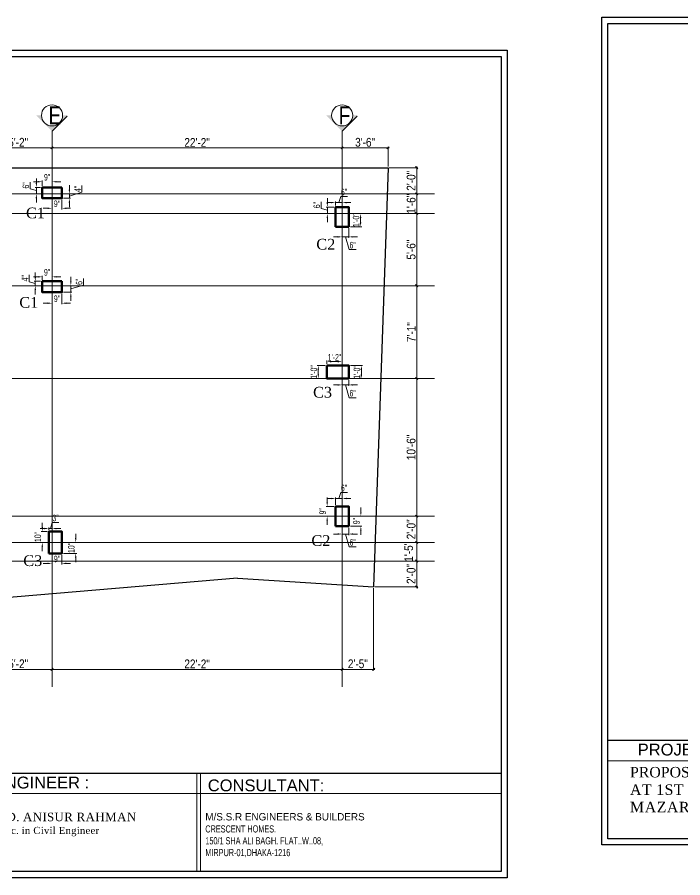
# Model space of a CAD drawing. Extents: x 52891 to 66536, y -48165 to -44533.
# Drawn here: x 57654 to 58263, y -47002 to -46214 of the extents above; entities that cross this region are included whole.
import ezdxf

# ---------------------------------------------------------------- set-up
doc = ezdxf.new("R2010")
doc.units = 0
doc.header["$MEASUREMENT"] = 0
doc.header["$PDMODE"] = 3
doc.layers.get('DEFPOINTS').update_dxf_attribs({"lineweight": 13})
for name, color, linetype, lineweight in [('COLUMN-1', 1, 'Continuous', 50), ('DIMEN', 8, 'Continuous', 13), ('line', 7, 'Continuous', 15), ('TEXT', 7, 'Continuous', 13), ('WALL', 7, 'Continuous', 30)]:
    doc.layers.add(name, color=color, linetype=linetype, lineweight=lineweight)
doc.layers.add('Layer1', color=174, linetype='Continuous')
doc.layers.add('TITLE', color=3, linetype='Continuous')
doc.styles.add('1', font='times.ttf')
doc.styles.add('Arial', font='arial.ttf')
doc.styles.add('Dimtext', font='ARIALN.TTF')
doc.styles.add('ROMAN_SIMPLEX', font='swisscl.ttf')
doc.styles.get("Standard").update_dxf_attribs({"font": 'arial.ttf', "width": 0.6, "height": 6})
doc.dimstyles.new('1-4', dxfattribs={"dimtxt": 6, "dimasz": 4, "dimexe": 1, "dimexo": 1.5, "dimgap": 1, "dimtad": 1, "dimdec": 1, "dimzin": 3, "dimdsep": 46, "dimlunit": 4, "dimtxsty": 'Standard', "dimcen": 0.09, "dimdle": 4, "dimclrd": 252, "dimclre": 252, "dimclrt": 7, "dimadec": 0, "dimazin": 0, "dimtfac": 1, "dimtdec": 1, "dimtofl": 0, "dimtmove": 1, "dimatfit": 3, "dimfxl": 2, "dimfrac": 1, "dimtolj": 1, "dimtzin": 0, "dimlwd": 9, "dimlwe": 9, "dimarcsym": 0})
doc.dimstyles.new('Dim4', dxfattribs={"dimtxt": 8, "dimasz": 2, "dimexe": 1, "dimexo": 1, "dimgap": 1, "dimtad": 1, "dimdec": 0, "dimzin": 3, "dimdsep": 46, "dimlunit": 4, "dimtxsty": 'Dimtext', "dimblk": 'OBLIQUE', "dimcen": 2, "dimdle": 1, "dimclrd": 256, "dimclre": 256, "dimclrt": 3, "dimadec": 0, "dimazin": 1, "dimtm": 1e-09, "dimtfac": 1, "dimtdec": 0, "dimtofl": 0, "dimtmove": 2, "dimatfit": 3, "dimldrblk": 'OBLIQUE', "dimfxl": 6, "dimfrac": 2, "dimtolj": 1, "dimtzin": 0, "dimlwd": -1, "dimlwe": -1, "dimarcsym": 0})

# ---------------------------------------------------------------- blocks, each defined once
blk = doc.blocks.new('_Oblique')
at = {"layer": 'WALL', "color": 0, "lineweight": -2}
blk.add_line((-0.5, -0.5), (0.5, 0.5), dxfattribs=at)
blk = doc.blocks.new('*D1627')
at = {"layer": 'DEFPOINTS', "color": 0}
for p in [(57685.51, -46333.82), (57623.51, -46351.92), (57685.51, -46351.92)]:
    blk.add_point(p, dxfattribs=at)
at = {"layer": 'line'}
for p, q in [((57622.51, -46333.82), (57686.51, -46333.82)), ((57623.51, -46350.92), (57623.51, -46332.82)), ((57685.51, -46350.92), (57685.51, -46332.82))]:
    blk.add_line(p, q, dxfattribs=at)
at = {"layer": 'line', "xscale": 2, "yscale": 2, "zscale": 2, "rotation": 180}
blk.add_blockref('_Oblique', (57623.51, -46333.82), dxfattribs=at)
at = {"layer": 'line', "xscale": 2, "yscale": 2, "zscale": 2}
blk.add_blockref('_Oblique', (57685.51, -46333.82), dxfattribs=at)
at = {"layer": 'line', "color": 3, "insert": (57654.51, -46328.74), "char_height": 8, "attachment_point": 5, "style": 'Dimtext'}
blk.add_mtext('\\A1;5\'-2"', dxfattribs=at)
blk = doc.blocks.new('*D1628')
at = {"layer": 'DEFPOINTS', "color": 0}
for p in [(57951.01, -46333.82), (57685.51, -46351.92), (57951.01, -46351.92)]:
    blk.add_point(p, dxfattribs=at)
at = {"layer": 'line'}
for p, q in [((57684.51, -46333.82), (57952.01, -46333.82)), ((57685.51, -46350.92), (57685.51, -46332.82)), ((57951.01, -46350.92), (57951.01, -46332.82))]:
    blk.add_line(p, q, dxfattribs=at)
at = {"layer": 'line', "xscale": 2, "yscale": 2, "zscale": 2, "rotation": 180}
blk.add_blockref('_Oblique', (57685.51, -46333.82), dxfattribs=at)
at = {"layer": 'line', "xscale": 2, "yscale": 2, "zscale": 2}
blk.add_blockref('_Oblique', (57951.01, -46333.82), dxfattribs=at)
at = {"layer": 'line', "color": 3, "insert": (57818.26, -46328.81), "char_height": 8, "attachment_point": 5, "style": 'Dimtext'}
blk.add_mtext('\\A1;22\'-2"', dxfattribs=at)
blk = doc.blocks.new('*D1629')
at = {"layer": 'DEFPOINTS', "color": 0}
for p in [(57993.01, -46333.82), (57951.01, -46351.92), (57993.01, -46351.92)]:
    blk.add_point(p, dxfattribs=at)
at = {"layer": 'line'}
for p, q in [((57950.01, -46333.82), (57994.01, -46333.82)), ((57951.01, -46350.92), (57951.01, -46332.82)), ((57993.01, -46350.92), (57993.01, -46332.82))]:
    blk.add_line(p, q, dxfattribs=at)
at = {"layer": 'line', "xscale": 2, "yscale": 2, "zscale": 2, "rotation": 180}
blk.add_blockref('_Oblique', (57951.01, -46333.82), dxfattribs=at)
at = {"layer": 'line', "xscale": 2, "yscale": 2, "zscale": 2}
blk.add_blockref('_Oblique', (57993.01, -46333.82), dxfattribs=at)
at = {"layer": 'line', "color": 3, "insert": (57972.01, -46328.74), "char_height": 8, "attachment_point": 5, "style": 'Dimtext'}
blk.add_mtext('\\A1;3\'-6"', dxfattribs=at)
blk = doc.blocks.new('*D1640')
at = {"layer": 'DEFPOINTS', "color": 0}
for p in [(57623.51, -46811.1), (57685.51, -46811.1), (57685.51, -46811.1)]:
    blk.add_point(p, dxfattribs=at)
at = {"layer": 'line'}
blk.add_line((57622.51, -46811.1), (57686.51, -46811.1), dxfattribs=at)
at = {"layer": 'line', "xscale": 2, "yscale": 2, "zscale": 2, "rotation": 180}
blk.add_blockref('_Oblique', (57623.51, -46811.1), dxfattribs=at)
at = {"layer": 'line', "xscale": 2, "yscale": 2, "zscale": 2}
blk.add_blockref('_Oblique', (57685.51, -46811.1), dxfattribs=at)
at = {"layer": 'line', "color": 3, "insert": (57654.51, -46806.01), "char_height": 8, "attachment_point": 5, "style": 'Dimtext'}
blk.add_mtext('\\A1;5\'-2"', dxfattribs=at)
blk = doc.blocks.new('*D1641')
at = {"layer": 'DEFPOINTS', "color": 0}
for p in [(57685.51, -46811.1), (57951.01, -46811.1), (57951.01, -46811.1)]:
    blk.add_point(p, dxfattribs=at)
at = {"layer": 'line'}
blk.add_line((57684.51, -46811.1), (57952.01, -46811.1), dxfattribs=at)
at = {"layer": 'line', "xscale": 2, "yscale": 2, "zscale": 2, "rotation": 180}
blk.add_blockref('_Oblique', (57685.51, -46811.1), dxfattribs=at)
at = {"layer": 'line', "xscale": 2, "yscale": 2, "zscale": 2}
blk.add_blockref('_Oblique', (57951.01, -46811.1), dxfattribs=at)
at = {"layer": 'line', "color": 3, "insert": (57818.26, -46806.08), "char_height": 8, "attachment_point": 5, "style": 'Dimtext'}
blk.add_mtext('\\A1;22\'-2"', dxfattribs=at)
blk = doc.blocks.new('*D1642')
at = {"layer": 'DEFPOINTS', "color": 0}
for p in [(57979.77, -46735.64), (57951.01, -46811.1), (57979.77, -46811.1)]:
    blk.add_point(p, dxfattribs=at)
at = {"layer": 'line'}
for p, q in [((57979.77, -46736.64), (57979.77, -46812.1)), ((57950.01, -46811.1), (57980.77, -46811.1))]:
    blk.add_line(p, q, dxfattribs=at)
at = {"layer": 'line', "xscale": 2, "yscale": 2, "zscale": 2, "rotation": 180}
blk.add_blockref('_Oblique', (57951.01, -46811.1), dxfattribs=at)
at = {"layer": 'line', "xscale": 2, "yscale": 2, "zscale": 2}
blk.add_blockref('_Oblique', (57979.77, -46811.1), dxfattribs=at)
at = {"layer": 'line', "color": 3, "insert": (57965.39, -46806.01), "char_height": 8, "attachment_point": 5, "style": 'Dimtext'}
blk.add_mtext('\\A1;2\'-5"', dxfattribs=at)
blk = doc.blocks.new('*D1643')
at = {"layer": 'DEFPOINTS', "color": 0}
for p in [(57993.01, -46351.92), (57993.01, -46375.92), (58019.23, -46375.92)]:
    blk.add_point(p, dxfattribs=at)
at = {"layer": 'line'}
for p, q in [((58019.23, -46350.92), (58019.23, -46376.92)), ((57994.01, -46351.92), (58020.23, -46351.92)), ((57994.01, -46375.92), (58020.23, -46375.92))]:
    blk.add_line(p, q, dxfattribs=at)
at = {"layer": 'line', "xscale": 2, "yscale": 2, "zscale": 2}
for p, rotation in [((58019.23, -46351.92), 90), ((58019.23, -46375.92), 270)]:
    blk.add_blockref('_Oblique', p, dxfattribs=dict(at, rotation=rotation))
at = {"layer": 'line', "color": 3, "insert": (58014.15, -46363.92), "char_height": 8, "attachment_point": 5, "rotation": 90, "style": 'Dimtext'}
blk.add_mtext('\\A1;2\'-0"', dxfattribs=at)
blk = doc.blocks.new('*D1644')
at = {"layer": 'DEFPOINTS', "color": 0}
for p in [(57993.01, -46375.92), (58019.23, -46393.92), (58019.23, -46393.92)]:
    blk.add_point(p, dxfattribs=at)
at = {"layer": 'line'}
for p, q in [((58019.23, -46374.92), (58019.23, -46394.92)), ((57994.01, -46375.92), (58020.23, -46375.92))]:
    blk.add_line(p, q, dxfattribs=at)
at = {"layer": 'line', "xscale": 2, "yscale": 2, "zscale": 2}
for p, rotation in [((58019.23, -46375.92), 90), ((58019.23, -46393.92), 270)]:
    blk.add_blockref('_Oblique', p, dxfattribs=dict(at, rotation=rotation))
at = {"layer": 'line', "color": 3, "insert": (58014.17, -46384.92), "char_height": 8, "attachment_point": 5, "rotation": 90, "style": 'Dimtext'}
blk.add_mtext('\\A1;1\'-6"', dxfattribs=at)
blk = doc.blocks.new('*D1645')
at = {"layer": 'DEFPOINTS', "color": 0}
for p in [(58019.23, -46393.92), (58019.23, -46459.92), (58019.23, -46459.92)]:
    blk.add_point(p, dxfattribs=at)
at = {"layer": 'line'}
blk.add_line((58019.23, -46392.92), (58019.23, -46460.92), dxfattribs=at)
at = {"layer": 'line', "xscale": 2, "yscale": 2, "zscale": 2}
for p, rotation in [((58019.23, -46393.92), 90), ((58019.23, -46459.92), 270)]:
    blk.add_blockref('_Oblique', p, dxfattribs=dict(at, rotation=rotation))
at = {"layer": 'line', "color": 3, "insert": (58014.15, -46426.92), "char_height": 8, "attachment_point": 5, "rotation": 90, "style": 'Dimtext'}
blk.add_mtext('\\A1;5\'-6"', dxfattribs=at)
blk = doc.blocks.new('*D1646')
at = {"layer": 'DEFPOINTS', "color": 0}
for p in [(58019.23, -46459.92), (58019.23, -46544.92), (58019.23, -46544.92)]:
    blk.add_point(p, dxfattribs=at)
at = {"layer": 'line'}
blk.add_line((58019.23, -46458.92), (58019.23, -46545.92), dxfattribs=at)
at = {"layer": 'line', "xscale": 2, "yscale": 2, "zscale": 2}
for p, rotation in [((58019.23, -46459.92), 90), ((58019.23, -46544.92), 270)]:
    blk.add_blockref('_Oblique', p, dxfattribs=dict(at, rotation=rotation))
at = {"layer": 'line', "color": 3, "insert": (58014.22, -46502.42), "char_height": 8, "attachment_point": 5, "rotation": 90, "style": 'Dimtext'}
blk.add_mtext('\\A1;7\'-1"', dxfattribs=at)
blk = doc.blocks.new('*D1647')
at = {"layer": 'DEFPOINTS', "color": 0}
for p in [(58019.23, -46544.92), (58019.23, -46670.92), (58019.23, -46670.92)]:
    blk.add_point(p, dxfattribs=at)
at = {"layer": 'line'}
blk.add_line((58019.23, -46543.92), (58019.23, -46671.92), dxfattribs=at)
at = {"layer": 'line', "xscale": 2, "yscale": 2, "zscale": 2}
for p, rotation in [((58019.23, -46544.92), 90), ((58019.23, -46670.92), 270)]:
    blk.add_blockref('_Oblique', p, dxfattribs=dict(at, rotation=rotation))
at = {"layer": 'line', "color": 3, "insert": (58014.15, -46607.92), "char_height": 8, "attachment_point": 5, "rotation": 90, "style": 'Dimtext'}
blk.add_mtext('\\A1;10\'-6"', dxfattribs=at)
blk = doc.blocks.new('*D1648')
at = {"layer": 'DEFPOINTS', "color": 0}
for p in [(58019.23, -46670.92), (58019.23, -46694.92), (58019.23, -46694.92)]:
    blk.add_point(p, dxfattribs=at)
at = {"layer": 'line'}
blk.add_line((58019.23, -46669.92), (58019.23, -46695.92), dxfattribs=at)
at = {"layer": 'line', "xscale": 2, "yscale": 2, "zscale": 2}
for p, rotation in [((58019.23, -46670.92), 90), ((58019.23, -46694.92), 270)]:
    blk.add_blockref('_Oblique', p, dxfattribs=dict(at, rotation=rotation))
at = {"layer": 'line', "color": 3, "insert": (58014.15, -46682.92), "char_height": 8, "attachment_point": 5, "rotation": 90, "style": 'Dimtext'}
blk.add_mtext('\\A1;2\'-0"', dxfattribs=at)
blk = doc.blocks.new('*D1649')
at = {"layer": 'DEFPOINTS', "color": 0}
for p in [(58019.23, -46694.92), (58019.23, -46711.92), (58019.23, -46711.92)]:
    blk.add_point(p, dxfattribs=at)
at = {"layer": 'line'}
blk.add_line((58019.23, -46693.92), (58019.23, -46712.92), dxfattribs=at)
at = {"layer": 'line', "xscale": 2, "yscale": 2, "zscale": 2}
for p, rotation in [((58019.23, -46694.92), 90), ((58019.23, -46711.92), 270)]:
    blk.add_blockref('_Oblique', p, dxfattribs=dict(at, rotation=rotation))
at = {"layer": 'line', "color": 3, "insert": (58011.93, -46703.42), "char_height": 8, "attachment_point": 5, "rotation": 90, "style": 'Dimtext'}
blk.add_mtext('\\A1;1\'-5"', dxfattribs=at)
blk = doc.blocks.new('*D1650')
at = {"layer": 'DEFPOINTS', "color": 0}
for p in [(58019.23, -46711.92), (57979.77, -46735.64), (58019.23, -46735.64)]:
    blk.add_point(p, dxfattribs=at)
at = {"layer": 'line'}
for p, q in [((58019.23, -46710.92), (58019.23, -46736.64)), ((57980.77, -46735.64), (58020.23, -46735.64))]:
    blk.add_line(p, q, dxfattribs=at)
at = {"layer": 'line', "xscale": 2, "yscale": 2, "zscale": 2}
for p, rotation in [((58019.23, -46711.92), 90), ((58019.23, -46735.64), 270)]:
    blk.add_blockref('_Oblique', p, dxfattribs=dict(at, rotation=rotation))
at = {"layer": 'line', "color": 3, "insert": (58014.15, -46723.78), "char_height": 8, "attachment_point": 5, "rotation": 90, "style": 'Dimtext'}
blk.add_mtext('\\A1;2\'-0"', dxfattribs=at)
blk = doc.blocks.new('*D1683')
at = {"layer": 'DEFPOINTS', "color": 0}
for p in [(57685.51, -46364.79), (57676.51, -46369.92), (57685.51, -46369.92)]:
    blk.add_point(p, dxfattribs=at)
at = {"layer": 'line', "color": 252, "linetype": 'Continuous', "lineweight": 9}
for p, q in [((57672.51, -46364.79), (57668.51, -46364.79)), ((57676.51, -46368.42), (57676.51, -46363.79)), ((57685.51, -46368.42), (57685.51, -46363.79)), ((57689.51, -46364.79), (57693.51, -46364.79))]:
    blk.add_line(p, q, dxfattribs=at)
at = {"layer": 'line', "color": 252}
for points in [[(57672.51, -46364.13), (57672.51, -46365.46), (57676.51, -46364.79)], [(57689.51, -46364.13), (57689.51, -46365.46), (57685.51, -46364.79)]]:
    blk.add_solid(points, dxfattribs=at)
at = {"layer": 'line', "color": 7, "insert": (57681.01, -46360.73), "char_height": 6, "attachment_point": 5}
blk.add_mtext('\\A1;9"', dxfattribs=at)
blk = doc.blocks.new('*D1684')
at = {"layer": 'DEFPOINTS', "color": 0}
for p in [(57676.51, -46369.92), (57671.16, -46375.92), (57676.51, -46375.92)]:
    blk.add_point(p, dxfattribs=at)
at = {"layer": 'line', "color": 252, "linetype": 'Continuous', "lineweight": 9}
for p, q in [((57665.6, -46371.25), (57665.6, -46365.1)), ((57671.16, -46365.92), (57671.16, -46361.92)), ((57671.16, -46372.92), (57665.6, -46371.25)), ((57675.01, -46369.92), (57670.16, -46369.92)), ((57671.16, -46369.92), (57671.16, -46375.92)), ((57675.01, -46375.92), (57670.16, -46375.92)), ((57671.16, -46379.92), (57671.16, -46383.92))]:
    blk.add_line(p, q, dxfattribs=at)
at = {"layer": 'line', "color": 252}
for points in [[(57670.49, -46365.92), (57671.83, -46365.92), (57671.16, -46369.92)], [(57670.49, -46379.92), (57671.83, -46379.92), (57671.16, -46375.92)]]:
    blk.add_solid(points, dxfattribs=at)
at = {"layer": 'line', "color": 7, "insert": (57661.53, -46368.18), "char_height": 6, "attachment_point": 5, "rotation": 90}
blk.add_mtext('\\A1;6"', dxfattribs=at)
blk = doc.blocks.new('*D1685')
at = {"layer": 'DEFPOINTS', "color": 0}
for p in [(57685.51, -46379.92), (57694.51, -46379.92), (57694.51, -46389.08)]:
    blk.add_point(p, dxfattribs=at)
at = {"layer": 'line', "color": 252, "linetype": 'Continuous', "lineweight": 9}
for p, q in [((57685.51, -46381.42), (57685.51, -46390.08)), ((57694.51, -46381.42), (57694.51, -46390.08)), ((57681.51, -46389.08), (57677.51, -46389.08)), ((57698.51, -46389.08), (57702.51, -46389.08))]:
    blk.add_line(p, q, dxfattribs=at)
at = {"layer": 'line', "color": 252}
for points in [[(57681.51, -46388.42), (57681.51, -46389.75), (57685.51, -46389.08)], [(57698.51, -46388.42), (57698.51, -46389.75), (57694.51, -46389.08)]]:
    blk.add_solid(points, dxfattribs=at)
at = {"layer": 'line', "color": 7, "insert": (57690.01, -46385.02), "char_height": 6, "attachment_point": 5}
blk.add_mtext('\\A1;9"', dxfattribs=at)
blk = doc.blocks.new('*D1686')
at = {"layer": 'DEFPOINTS', "color": 0}
for p in [(57694.51, -46375.92), (57694.51, -46379.92), (57701.37, -46375.92)]:
    blk.add_point(p, dxfattribs=at)
at = {"layer": 'line', "color": 252, "linetype": 'Continuous', "lineweight": 9}
for p, q in [((57701.37, -46371.92), (57701.37, -46367.92)), ((57701.37, -46377.92), (57712.87, -46374.47)), ((57712.87, -46374.47), (57712.87, -46368.19)), ((57696.01, -46375.92), (57702.37, -46375.92)), ((57696.01, -46379.92), (57702.37, -46379.92)), ((57701.37, -46379.92), (57701.37, -46375.92)), ((57701.37, -46383.92), (57701.37, -46387.92))]:
    blk.add_line(p, q, dxfattribs=at)
at = {"layer": 'line', "color": 252}
for points in [[(57700.71, -46371.92), (57702.04, -46371.92), (57701.37, -46375.92)], [(57700.71, -46383.92), (57702.04, -46383.92), (57701.37, -46379.92)]]:
    blk.add_solid(points, dxfattribs=at)
at = {"layer": 'line', "color": 7, "insert": (57708.87, -46371.33), "char_height": 6, "attachment_point": 5, "rotation": 90}
blk.add_mtext('\\A1;4"', dxfattribs=at)
blk = doc.blocks.new('*D1691')
at = {"layer": 'DEFPOINTS', "color": 0}
for p in [(57685.51, -46451.82), (57676.51, -46455.92), (57685.51, -46455.92)]:
    blk.add_point(p, dxfattribs=at)
at = {"layer": 'line', "color": 252, "linetype": 'Continuous', "lineweight": 9}
for p, q in [((57672.51, -46451.82), (57668.51, -46451.82)), ((57676.51, -46454.42), (57676.51, -46450.82)), ((57685.51, -46454.42), (57685.51, -46450.82)), ((57689.51, -46451.82), (57693.51, -46451.82))]:
    blk.add_line(p, q, dxfattribs=at)
at = {"layer": 'line', "color": 252}
for points in [[(57672.51, -46451.16), (57672.51, -46452.49), (57676.51, -46451.82)], [(57689.51, -46451.16), (57689.51, -46452.49), (57685.51, -46451.82)]]:
    blk.add_solid(points, dxfattribs=at)
at = {"layer": 'line', "color": 7, "insert": (57681.01, -46447.76), "char_height": 6, "attachment_point": 5}
blk.add_mtext('\\A1;9"', dxfattribs=at)
blk = doc.blocks.new('*D1692')
at = {"layer": 'DEFPOINTS', "color": 0}
for p in [(57670.16, -46459.92), (57676.51, -46455.92), (57676.51, -46459.92)]:
    blk.add_point(p, dxfattribs=at)
at = {"layer": 'line', "color": 252, "linetype": 'Continuous', "lineweight": 9}
for p, q in [((57664.66, -46456.27), (57664.66, -46449.99)), ((57670.16, -46451.92), (57670.16, -46447.92)), ((57670.16, -46457.92), (57664.66, -46456.27)), ((57675.01, -46455.92), (57669.16, -46455.92)), ((57675.01, -46459.92), (57669.16, -46459.92)), ((57670.16, -46455.92), (57670.16, -46459.92)), ((57670.16, -46463.92), (57670.16, -46467.92))]:
    blk.add_line(p, q, dxfattribs=at)
at = {"layer": 'line', "color": 252}
for points in [[(57669.5, -46451.92), (57670.83, -46451.92), (57670.16, -46455.92)], [(57669.5, -46463.92), (57670.83, -46463.92), (57670.16, -46459.92)]]:
    blk.add_solid(points, dxfattribs=at)
at = {"layer": 'line', "color": 7, "insert": (57660.66, -46453.13), "char_height": 6, "attachment_point": 5, "rotation": 90}
blk.add_mtext('\\A1;4"', dxfattribs=at)
blk = doc.blocks.new('*D1693')
at = {"layer": 'DEFPOINTS', "color": 0}
for p in [(57685.51, -46465.92), (57694.51, -46465.92), (57694.51, -46475.94)]:
    blk.add_point(p, dxfattribs=at)
at = {"layer": 'line', "color": 252, "linetype": 'Continuous', "lineweight": 9}
for p, q in [((57685.51, -46467.42), (57685.51, -46476.94)), ((57694.51, -46467.42), (57694.51, -46476.94)), ((57681.51, -46475.94), (57677.51, -46475.94)), ((57698.51, -46475.94), (57702.51, -46475.94))]:
    blk.add_line(p, q, dxfattribs=at)
at = {"layer": 'line', "color": 252}
for points in [[(57681.51, -46475.27), (57681.51, -46476.61), (57685.51, -46475.94)], [(57698.51, -46475.27), (57698.51, -46476.61), (57694.51, -46475.94)]]:
    blk.add_solid(points, dxfattribs=at)
at = {"layer": 'line', "color": 7, "insert": (57690.01, -46471.88), "char_height": 6, "attachment_point": 5}
blk.add_mtext('\\A1;9"', dxfattribs=at)
blk = doc.blocks.new('*D1694')
at = {"layer": 'DEFPOINTS', "color": 0}
for p in [(57694.51, -46459.92), (57702.69, -46459.92), (57694.51, -46465.92)]:
    blk.add_point(p, dxfattribs=at)
at = {"layer": 'line', "color": 252, "linetype": 'Continuous', "lineweight": 9}
for p, q in [((57702.69, -46455.92), (57702.69, -46451.92)), ((57714.38, -46459.42), (57714.38, -46453.26)), ((57696.01, -46459.92), (57703.69, -46459.92)), ((57702.69, -46462.92), (57714.38, -46459.42)), ((57702.69, -46465.92), (57702.69, -46459.92)), ((57696.01, -46465.92), (57703.69, -46465.92)), ((57702.69, -46469.92), (57702.69, -46473.92))]:
    blk.add_line(p, q, dxfattribs=at)
at = {"layer": 'line', "color": 252}
for points in [[(57702.02, -46455.92), (57703.35, -46455.92), (57702.69, -46459.92)], [(57702.02, -46469.92), (57703.35, -46469.92), (57702.69, -46465.92)]]:
    blk.add_solid(points, dxfattribs=at)
at = {"layer": 'line', "color": 7, "insert": (57710.31, -46456.34), "char_height": 6, "attachment_point": 5, "rotation": 90}
blk.add_mtext('\\A1;6"', dxfattribs=at)
blk = doc.blocks.new('*D1695')
at = {"layer": 'DEFPOINTS', "color": 0}
for p in [(57945.01, -46387.92), (57951.01, -46383.87), (57951.01, -46387.92)]:
    blk.add_point(p, dxfattribs=at)
at = {"layer": 'line', "color": 252, "linetype": 'Continuous', "lineweight": 9}
for p, q in [((57945.01, -46386.42), (57945.01, -46382.87)), ((57948.01, -46383.87), (57949.68, -46378.3)), ((57949.68, -46378.3), (57955.84, -46378.3)), ((57951.01, -46386.42), (57951.01, -46382.87)), ((57941.01, -46383.87), (57937.01, -46383.87)), ((57945.01, -46383.87), (57951.01, -46383.87)), ((57955.01, -46383.87), (57959.01, -46383.87))]:
    blk.add_line(p, q, dxfattribs=at)
at = {"layer": 'line', "color": 252}
for points in [[(57941.01, -46383.2), (57941.01, -46384.53), (57945.01, -46383.87)], [(57955.01, -46383.2), (57955.01, -46384.53), (57951.01, -46383.87)]]:
    blk.add_solid(points, dxfattribs=at)
at = {"layer": 'line', "color": 7, "insert": (57952.76, -46374.24), "char_height": 6, "attachment_point": 5}
blk.add_mtext('\\A1;6"', dxfattribs=at)
blk = doc.blocks.new('*D1696')
at = {"layer": 'DEFPOINTS', "color": 0}
for p in [(57945.01, -46387.92), (57937.45, -46393.92), (57945.01, -46393.92)]:
    blk.add_point(p, dxfattribs=at)
at = {"layer": 'line', "color": 252, "linetype": 'Continuous', "lineweight": 9}
for p, q in [((57931.89, -46389.25), (57931.89, -46383.1)), ((57937.45, -46383.92), (57937.45, -46379.92)), ((57937.45, -46390.92), (57931.89, -46389.25)), ((57943.51, -46387.92), (57936.45, -46387.92)), ((57937.45, -46387.92), (57937.45, -46393.92)), ((57943.51, -46393.92), (57936.45, -46393.92)), ((57937.45, -46397.92), (57937.45, -46401.92))]:
    blk.add_line(p, q, dxfattribs=at)
at = {"layer": 'line', "color": 252}
for points in [[(57936.78, -46383.92), (57938.12, -46383.92), (57937.45, -46387.92)], [(57936.78, -46397.92), (57938.12, -46397.92), (57937.45, -46393.92)]]:
    blk.add_solid(points, dxfattribs=at)
at = {"layer": 'line', "color": 7, "insert": (57927.82, -46386.18), "char_height": 6, "attachment_point": 5, "rotation": 90}
blk.add_mtext('\\A1;6"', dxfattribs=at)
blk = doc.blocks.new('*D1697')
at = {"layer": 'DEFPOINTS', "color": 0}
for p in [(57951.01, -46405.92), (57957.01, -46405.92), (57957.01, -46415.24)]:
    blk.add_point(p, dxfattribs=at)
at = {"layer": 'line', "color": 252, "linetype": 'Continuous', "lineweight": 9}
for p, q in [((57951.01, -46407.42), (57951.01, -46416.24)), ((57957.01, -46407.42), (57957.01, -46416.24)), ((57947.01, -46415.24), (57943.01, -46415.24)), ((57951.01, -46415.24), (57957.01, -46415.24)), ((57954.01, -46415.24), (57957.52, -46426.93)), ((57961.01, -46415.24), (57965.01, -46415.24)), ((57957.52, -46426.93), (57963.68, -46426.93))]:
    blk.add_line(p, q, dxfattribs=at)
at = {"layer": 'line', "color": 252}
for points in [[(57947.01, -46414.57), (57947.01, -46415.9), (57951.01, -46415.24)], [(57961.01, -46414.57), (57961.01, -46415.9), (57957.01, -46415.24)]]:
    blk.add_solid(points, dxfattribs=at)
at = {"layer": 'line', "color": 7, "insert": (57960.6, -46422.86), "char_height": 6, "attachment_point": 5}
blk.add_mtext('\\A1;6"', dxfattribs=at)
blk = doc.blocks.new('*D1698')
at = {"layer": 'DEFPOINTS', "color": 0}
for p in [(57957.01, -46393.92), (57967.91, -46393.92), (57957.01, -46405.92)]:
    blk.add_point(p, dxfattribs=at)
at = {"layer": 'line', "color": 252, "linetype": 'Continuous', "lineweight": 9}
for p, q in [((57958.51, -46393.92), (57968.91, -46393.92)), ((57967.91, -46401.92), (57967.91, -46397.92)), ((57958.51, -46405.92), (57968.91, -46405.92))]:
    blk.add_line(p, q, dxfattribs=at)
at = {"layer": 'line', "color": 252}
for points in [[(57967.24, -46397.92), (57968.57, -46397.92), (57967.91, -46393.92)], [(57967.24, -46401.92), (57968.57, -46401.92), (57967.91, -46405.92)]]:
    blk.add_solid(points, dxfattribs=at)
at = {"layer": 'line', "color": 7, "insert": (57963.84, -46399.92), "char_height": 6, "attachment_point": 5, "rotation": 90}
blk.add_mtext('\\A1;1\'-0"', dxfattribs=at)
blk = doc.blocks.new('*D1699')
at = {"layer": 'DEFPOINTS', "color": 0}
for p in [(57937.01, -46532.92), (57951.01, -46529.45), (57951.01, -46532.92)]:
    blk.add_point(p, dxfattribs=at)
at = {"layer": 'line', "color": 252, "linetype": 'Continuous', "lineweight": 9}
for p, q in [((57937.01, -46531.42), (57937.01, -46528.45)), ((57941.01, -46529.45), (57947.01, -46529.45)), ((57951.01, -46531.42), (57951.01, -46528.45))]:
    blk.add_line(p, q, dxfattribs=at)
at = {"layer": 'line', "color": 252}
for points in [[(57941.01, -46528.78), (57941.01, -46530.12), (57937.01, -46529.45)], [(57947.01, -46528.78), (57947.01, -46530.12), (57951.01, -46529.45)]]:
    blk.add_solid(points, dxfattribs=at)
at = {"layer": 'line', "color": 7, "insert": (57944.01, -46525.44), "char_height": 6, "attachment_point": 5}
blk.add_mtext('\\A1;1\'-2"', dxfattribs=at)
blk = doc.blocks.new('*D1700')
at = {"layer": 'DEFPOINTS', "color": 0}
for p in [(57937.01, -46532.92), (57929.18, -46544.92), (57937.01, -46544.92)]:
    blk.add_point(p, dxfattribs=at)
at = {"layer": 'line', "color": 252, "linetype": 'Continuous', "lineweight": 9}
for p, q in [((57935.51, -46532.92), (57928.18, -46532.92)), ((57929.18, -46536.92), (57929.18, -46540.92)), ((57935.51, -46544.92), (57928.18, -46544.92))]:
    blk.add_line(p, q, dxfattribs=at)
at = {"layer": 'line', "color": 252}
for points in [[(57928.51, -46536.92), (57929.84, -46536.92), (57929.18, -46532.92)], [(57928.51, -46540.92), (57929.84, -46540.92), (57929.18, -46544.92)]]:
    blk.add_solid(points, dxfattribs=at)
at = {"layer": 'line', "color": 7, "insert": (57925.11, -46538.92), "char_height": 6, "attachment_point": 5, "rotation": 90}
blk.add_mtext('\\A1;1\'-0"', dxfattribs=at)
blk = doc.blocks.new('*D1701')
at = {"layer": 'DEFPOINTS', "color": 0}
for p in [(57951.01, -46544.92), (57957.01, -46544.92), (57957.01, -46550.73)]:
    blk.add_point(p, dxfattribs=at)
at = {"layer": 'line', "color": 252, "linetype": 'Continuous', "lineweight": 9}
for p, q in [((57951.01, -46546.42), (57951.01, -46551.73)), ((57957.01, -46546.42), (57957.01, -46551.73)), ((57947.01, -46550.73), (57943.01, -46550.73)), ((57951.01, -46550.73), (57957.01, -46550.73)), ((57954.01, -46550.73), (57957.52, -46562.42)), ((57961.01, -46550.73), (57965.01, -46550.73)), ((57957.52, -46562.42), (57963.68, -46562.42))]:
    blk.add_line(p, q, dxfattribs=at)
at = {"layer": 'line', "color": 252}
for points in [[(57947.01, -46550.06), (57947.01, -46551.39), (57951.01, -46550.73)], [(57961.01, -46550.06), (57961.01, -46551.39), (57957.01, -46550.73)]]:
    blk.add_solid(points, dxfattribs=at)
at = {"layer": 'line', "color": 7, "insert": (57960.6, -46558.36), "char_height": 6, "attachment_point": 5}
blk.add_mtext('\\A1;6"', dxfattribs=at)
blk = doc.blocks.new('*D1702')
at = {"layer": 'DEFPOINTS', "color": 0}
for p in [(57957.01, -46532.92), (57968.62, -46532.92), (57957.01, -46544.92)]:
    blk.add_point(p, dxfattribs=at)
at = {"layer": 'line', "color": 252, "linetype": 'Continuous', "lineweight": 9}
for p, q in [((57958.51, -46532.92), (57969.62, -46532.92)), ((57968.62, -46540.92), (57968.62, -46536.92)), ((57958.51, -46544.92), (57969.62, -46544.92))]:
    blk.add_line(p, q, dxfattribs=at)
at = {"layer": 'line', "color": 252}
for points in [[(57967.95, -46536.92), (57969.29, -46536.92), (57968.62, -46532.92)], [(57967.95, -46540.92), (57969.29, -46540.92), (57968.62, -46544.92)]]:
    blk.add_solid(points, dxfattribs=at)
at = {"layer": 'line', "color": 7, "insert": (57964.56, -46538.92), "char_height": 6, "attachment_point": 5, "rotation": 90}
blk.add_mtext('\\A1;1\'-0"', dxfattribs=at)
blk = doc.blocks.new('*D1703')
at = {"layer": 'DEFPOINTS', "color": 0}
for p in [(57951.01, -46654.69), (57945.01, -46661.92), (57951.01, -46661.92)]:
    blk.add_point(p, dxfattribs=at)
at = {"layer": 'line', "color": 252, "linetype": 'Continuous', "lineweight": 9}
for p, q in [((57948.01, -46654.69), (57949.68, -46649.13)), ((57949.68, -46649.13), (57955.84, -46649.13)), ((57941.01, -46654.69), (57937.01, -46654.69)), ((57945.01, -46660.42), (57945.01, -46653.69)), ((57945.01, -46654.69), (57951.01, -46654.69)), ((57951.01, -46660.42), (57951.01, -46653.69)), ((57955.01, -46654.69), (57959.01, -46654.69))]:
    blk.add_line(p, q, dxfattribs=at)
at = {"layer": 'line', "color": 252}
for points in [[(57941.01, -46654.03), (57941.01, -46655.36), (57945.01, -46654.69)], [(57955.01, -46654.03), (57955.01, -46655.36), (57951.01, -46654.69)]]:
    blk.add_solid(points, dxfattribs=at)
at = {"layer": 'line', "color": 7, "insert": (57952.76, -46645.07), "char_height": 6, "attachment_point": 5}
blk.add_mtext('\\A1;6"', dxfattribs=at)
blk = doc.blocks.new('*D1704')
at = {"layer": 'DEFPOINTS', "color": 0}
for p in [(57945.01, -46661.92), (57937.3, -46670.92), (57945.01, -46670.92)]:
    blk.add_point(p, dxfattribs=at)
at = {"layer": 'line', "color": 252, "linetype": 'Continuous', "lineweight": 9}
for p, q in [((57937.3, -46657.92), (57937.3, -46653.92)), ((57943.51, -46661.92), (57936.3, -46661.92)), ((57943.51, -46670.92), (57936.3, -46670.92)), ((57937.3, -46674.92), (57937.3, -46678.92))]:
    blk.add_line(p, q, dxfattribs=at)
at = {"layer": 'line', "color": 252}
for points in [[(57936.63, -46657.92), (57937.96, -46657.92), (57937.3, -46661.92)], [(57936.63, -46674.92), (57937.96, -46674.92), (57937.3, -46670.92)]]:
    blk.add_solid(points, dxfattribs=at)
at = {"layer": 'line', "color": 7, "insert": (57933.23, -46666.42), "char_height": 6, "attachment_point": 5, "rotation": 90}
blk.add_mtext('\\A1;9"', dxfattribs=at)
blk = doc.blocks.new('*D1705')
at = {"layer": 'DEFPOINTS', "color": 0}
for p in [(57951.01, -46679.92), (57957.01, -46679.92), (57957.01, -46687.22)]:
    blk.add_point(p, dxfattribs=at)
at = {"layer": 'line', "color": 252, "linetype": 'Continuous', "lineweight": 9}
for p, q in [((57951.01, -46681.42), (57951.01, -46688.22)), ((57957.01, -46681.42), (57957.01, -46688.22)), ((57947.01, -46687.22), (57943.01, -46687.22)), ((57951.01, -46687.22), (57957.01, -46687.22)), ((57954.01, -46687.22), (57957.52, -46698.91)), ((57961.01, -46687.22), (57965.01, -46687.22)), ((57957.52, -46698.91), (57963.68, -46698.91))]:
    blk.add_line(p, q, dxfattribs=at)
at = {"layer": 'line', "color": 252}
for points in [[(57947.01, -46686.55), (57947.01, -46687.89), (57951.01, -46687.22)], [(57961.01, -46686.55), (57961.01, -46687.89), (57957.01, -46687.22)]]:
    blk.add_solid(points, dxfattribs=at)
at = {"layer": 'line', "color": 7, "insert": (57960.6, -46694.85), "char_height": 6, "attachment_point": 5}
blk.add_mtext('\\A1;6"', dxfattribs=at)
blk = doc.blocks.new('*D1706')
at = {"layer": 'DEFPOINTS', "color": 0}
for p in [(57957.01, -46670.92), (57968.12, -46670.92), (57957.01, -46679.92)]:
    blk.add_point(p, dxfattribs=at)
at = {"layer": 'line', "color": 252, "linetype": 'Continuous', "lineweight": 9}
for p, q in [((57968.12, -46666.92), (57968.12, -46662.92)), ((57958.51, -46670.92), (57969.12, -46670.92)), ((57958.51, -46679.92), (57969.12, -46679.92)), ((57968.12, -46683.92), (57968.12, -46687.92))]:
    blk.add_line(p, q, dxfattribs=at)
at = {"layer": 'line', "color": 252}
for points in [[(57967.45, -46666.92), (57968.79, -46666.92), (57968.12, -46670.92)], [(57967.45, -46683.92), (57968.79, -46683.92), (57968.12, -46679.92)]]:
    blk.add_solid(points, dxfattribs=at)
at = {"layer": 'line', "color": 7, "insert": (57964.06, -46675.42), "char_height": 6, "attachment_point": 5, "rotation": 90}
blk.add_mtext('\\A1;9"', dxfattribs=at)
blk = doc.blocks.new('*D1707')
at = {"layer": 'DEFPOINTS', "color": 0}
for p in [(57685.51, -46682.19), (57682.51, -46684.92), (57685.51, -46684.92)]:
    blk.add_point(p, dxfattribs=at)
at = {"layer": 'line', "color": 252, "linetype": 'Continuous', "lineweight": 9}
for p, q in [((57678.51, -46682.19), (57674.51, -46682.19)), ((57682.51, -46683.42), (57682.51, -46681.19)), ((57682.51, -46682.19), (57685.51, -46682.19)), ((57684.01, -46682.19), (57685.68, -46676.63)), ((57685.51, -46683.42), (57685.51, -46681.19)), ((57685.68, -46676.63), (57691.82, -46676.63)), ((57689.51, -46682.19), (57693.51, -46682.19))]:
    blk.add_line(p, q, dxfattribs=at)
at = {"layer": 'line', "color": 252}
for points in [[(57678.51, -46681.53), (57678.51, -46682.86), (57682.51, -46682.19)], [(57689.51, -46681.53), (57689.51, -46682.86), (57685.51, -46682.19)]]:
    blk.add_solid(points, dxfattribs=at)
at = {"layer": 'line', "color": 7, "insert": (57688.75, -46672.56), "char_height": 6, "attachment_point": 5}
blk.add_mtext('\\A1;3"', dxfattribs=at)
blk = doc.blocks.new('*D1708')
at = {"layer": 'DEFPOINTS', "color": 0}
for p in [(57682.51, -46684.92), (57676.57, -46694.92), (57682.51, -46694.92)]:
    blk.add_point(p, dxfattribs=at)
at = {"layer": 'line', "color": 252, "linetype": 'Continuous', "lineweight": 9}
for p, q in [((57676.57, -46680.92), (57676.57, -46676.92)), ((57681.01, -46684.92), (57675.57, -46684.92)), ((57681.01, -46694.92), (57675.57, -46694.92)), ((57676.57, -46698.92), (57676.57, -46702.92))]:
    blk.add_line(p, q, dxfattribs=at)
at = {"layer": 'line', "color": 252}
for points in [[(57675.91, -46680.92), (57677.24, -46680.92), (57676.57, -46684.92)], [(57675.91, -46698.92), (57677.24, -46698.92), (57676.57, -46694.92)]]:
    blk.add_solid(points, dxfattribs=at)
at = {"layer": 'line', "color": 7, "insert": (57672.51, -46689.92), "char_height": 6, "attachment_point": 5, "rotation": 90}
blk.add_mtext('\\A1;10"', dxfattribs=at)
blk = doc.blocks.new('*D1709')
at = {"layer": 'DEFPOINTS', "color": 0}
for p in [(57685.51, -46704.92), (57694.51, -46704.92), (57694.51, -46714.12)]:
    blk.add_point(p, dxfattribs=at)
at = {"layer": 'line', "color": 252, "linetype": 'Continuous', "lineweight": 9}
for p, q in [((57681.51, -46714.12), (57677.51, -46714.12)), ((57685.51, -46706.42), (57685.51, -46715.12)), ((57694.51, -46706.42), (57694.51, -46715.12)), ((57698.51, -46714.12), (57702.51, -46714.12))]:
    blk.add_line(p, q, dxfattribs=at)
at = {"layer": 'line', "color": 252}
for points in [[(57681.51, -46713.46), (57681.51, -46714.79), (57685.51, -46714.12)], [(57698.51, -46713.46), (57698.51, -46714.79), (57694.51, -46714.12)]]:
    blk.add_solid(points, dxfattribs=at)
at = {"layer": 'line', "color": 7, "insert": (57690.01, -46710.06), "char_height": 6, "attachment_point": 5}
blk.add_mtext('\\A1;9"', dxfattribs=at)
blk = doc.blocks.new('*D1710')
at = {"layer": 'DEFPOINTS', "color": 0}
for p in [(57694.51, -46694.92), (57707.18, -46694.92), (57694.51, -46704.92)]:
    blk.add_point(p, dxfattribs=at)
at = {"layer": 'line', "color": 252, "linetype": 'Continuous', "lineweight": 9}
for p, q in [((57707.18, -46690.92), (57707.18, -46686.92)), ((57696.01, -46694.92), (57708.18, -46694.92)), ((57696.01, -46704.92), (57708.18, -46704.92)), ((57707.18, -46708.92), (57707.18, -46712.92))]:
    blk.add_line(p, q, dxfattribs=at)
at = {"layer": 'line', "color": 252}
for points in [[(57706.52, -46690.92), (57707.85, -46690.92), (57707.18, -46694.92)], [(57706.52, -46708.92), (57707.85, -46708.92), (57707.18, -46704.92)]]:
    blk.add_solid(points, dxfattribs=at)
at = {"layer": 'line', "color": 7, "insert": (57703.12, -46699.92), "char_height": 6, "attachment_point": 5, "rotation": 90}
blk.add_mtext('\\A1;10"', dxfattribs=at)
blk = doc.blocks.new('L')
at = {"layer": 'Layer1', "color": 0}
blk.add_line((0, 65.62), (-777.86, 65.62), dxfattribs=at)
at = {"layer": 'Layer1', "color": 4}
blk.add_lwpolyline([(-781.98, 548.61), (4.12, 548.61), (4.12, -4.12), (-781.98, -4.12)], close=True, dxfattribs=at)
at = {"layer": 'Layer1', "color": 1}
blk.add_lwpolyline([(-777.86, 544.49), (0, 544.49), (0, 0), (-777.86, 0)], close=True, dxfattribs=at)
at = {"layer": 'TEXT', "color": 0}
for p, q in [((0, 65.62), (-777.86, 65.62)), ((-525.74, 0.31), (-525.74, 65.62)), ((-523.37, 0.31), (-523.37, 65.62)), ((-348.23, 0.31), (-348.23, 65.62)), ((-345.86, 0.31), (-345.86, 65.62)), ((-203.16, 0.31), (-203.16, 65.62)), ((-200.79, 0.31), (-200.79, 65.62)), ((-777.86, 52.07), (0, 52.07))]:
    blk.add_line(p, q, dxfattribs=at)
at = {"layer": 'TEXT', "color": 4, "lineweight": 13, "char_height": 7.894, "attachment_point": 1, "style": 'Arial'}
for s, insert in [('PROJECT :', (-757.98, 63.44)), ('CLINET :', (-516.31, 63.44)), ('ENGINEER :', (-338.79, 63.44))]:
    blk.add_mtext(s, dxfattribs=dict(at, insert=insert))
at = {"layer": 'TEXT', "color": 4, "lineweight": 13, "insert": (-195.89, 61.54), "char_height": 7.8937, "attachment_point": 1, "line_spacing_factor": 1.5, "style": 'Arial'}
blk.add_mtext('CONSULTANT:', dxfattribs=at)
at = {"layer": 'TEXT', "color": 3, "lineweight": 13, "attachment_point": 1, "style": 'Arial'}
for s, insert, char_height, width in [('\\pt139.4;{\\fTimes New Roman|b1|i0|c0|p18;\\T1.05;\\C5;ROBUST BUILDERS LTD.}', (-513.76, 36.38), 6.64, 133.2452), ('{\\fTimes New Roman|b0|i0|c0|p18;\\T1.05;MD. ANISUR RAHMAN\\P\\H0.8344x;B.Sc. in Civil Engineer}', (-338.33, 39.36), 5.6834, 108.3857)]:
    blk.add_mtext(s, dxfattribs=dict(at, insert=insert, char_height=char_height, width=width))
at = {"layer": 'TEXT', "color": 4, "insert": (-197.52, 39.11), "char_height": 4.89284, "attachment_point": 1, "style": 'Arial'}
blk.add_mtext('\\pt1.131;{\\fBankGothic Lt BT|b0|i0|c0|p34;\\H1.009x;\\C96;M/S.S.R ENGINEERS & BUILDERS\\fSwis721 LtCn BT|b0|i0|c0|p34;\\H0.6676x;\\C1;\\P\\H1.439x;\\C5;CRESCENT HOMES.\\P150/1 SHA ALI BAGH. FLAT..W..08,\\PMIRPUR-01,DHAKA-1216}', dxfattribs=at)
at = {"layer": 'WALL', "color": 4, "linetype": 'ByBlock', "lineweight": 25, "insert": (-763.12, 47.91), "char_height": 6.9904, "width": 217.6986, "attachment_point": 1}
blk.add_mtext('{\\fTimes New Roman|b0|i0|c0|p18;\\W1;\\C144;PROPOSED SEVEN (07) STORIED BUILDING\\P\\T1.05;AT 1ST COLONY, JABBAR HOUSING, MAZAR ROAD, MIRPUR, DHAKA.}', dxfattribs=at)

msp = doc.modelspace()

# ---------------------------------------------------------------- hatches: boundary and pattern name
at = {"layer": 'line', "linetype": 'Continuous', "ltscale": 10}
h = msp.add_hatch(color=7, dxfattribs=at)
h.paths.add_polyline_path([(57685.51, -46318.5), (57685.51, -46313.75, 0.414214), (57695.18, -46304.08), (57699.93, -46304.08)])
h.paths.add_polyline_path([(57685.51, -46318.5), (57671.09, -46304.08), (57675.84, -46304.08, 0.414214), (57685.51, -46313.75)])
h = msp.add_hatch(color=7, dxfattribs=at)
h.paths.add_polyline_path([(57951.01, -46318.5), (57951.01, -46313.75, 0.414214), (57960.68, -46304.08), (57965.43, -46304.08)])
h.paths.add_polyline_path([(57951.01, -46318.5), (57936.59, -46304.08), (57941.34, -46304.08, 0.414214), (57951.01, -46313.75)])

# ---------------------------------------------------------------- linework, layer by layer
at = {"layer": 'COLUMN-1'}
for points in [[(57694.51, -46369.92), (57676.51, -46369.92), (57676.51, -46369.92), (57676.51, -46369.92), (57676.51, -46379.92), (57694.51, -46379.92)], [(57945.01, -46405.92), (57957.01, -46405.92), (57957.01, -46387.92), (57945.01, -46387.92)], [(57694.51, -46455.92), (57676.51, -46455.92), (57676.51, -46455.92), (57676.51, -46455.92), (57676.51, -46465.92), (57694.51, -46465.92)], [(57937.01, -46532.92), (57937.01, -46544.92), (57957.01, -46544.92), (57957.01, -46532.92)], [(57945.01, -46679.92), (57957.01, -46679.92), (57957.01, -46661.92), (57945.01, -46661.92)], [(57682.51, -46704.92), (57694.51, -46704.92), (57694.51, -46684.92), (57682.51, -46684.92)]]:
    msp.add_lwpolyline(points, close=True, dxfattribs=at)
at = {"layer": 'DIMEN'}
for p, q in [((57685.51, -46318.5), (57685.51, -46827.02)), ((57951.01, -46318.5), (57951.01, -46827.02)), ((57102, -46375.92), (58035.61, -46375.92)), ((57102, -46393.92), (58035.61, -46393.92)), ((57102, -46459.92), (58035.61, -46459.92)), ((57102, -46544.92), (58035.61, -46544.92)), ((57102, -46670.92), (58035.61, -46670.92)), ((57102, -46694.92), (58035.61, -46694.92)), ((57102, -46711.92), (58035.61, -46711.92))]:
    msp.add_line(p, q, dxfattribs=at)
at = {"layer": 'line', "color": 7, "linetype": 'Continuous', "ltscale": 10}
for p, q in [((57699.25, -46304.77), (57685.51, -46318.5)), ((57964.75, -46304.77), (57951.01, -46318.5))]:
    msp.add_line(p, q, dxfattribs=at)
at = {"layer": 'line', "color": 7, "linetype": 'Continuous', "lineweight": 20, "ltscale": 10}
for centre in [(57685.51, -46304.08), (57951.01, -46304.08)]:
    msp.add_circle(centre, 9.67, dxfattribs=at)
at = {"layer": 'WALL', "ltscale": 30}
for p, q in [((57159.41, -46351.92), (57993.01, -46351.92)), ((57993.01, -46351.92), (57979.77, -46735.64)), ((57855.16, -46727.75), (57542.32, -46754.14)), ((57855.16, -46727.75), (57979.77, -46735.64))]:
    msp.add_line(p, q, dxfattribs=at)

# ---------------------------------------------------------------- block references
at = {"layer": 'WALL', "xscale": 1.370411425996281, "yscale": 1.370411425996281, "zscale": 1.370411425990245}
for p in [(59260.26, -46966.03), (58096.48, -46996.19)]:
    msp.add_blockref('L', p, dxfattribs=at)

# ---------------------------------------------------------------- texts
at = {"layer": 'TEXT', "lineweight": 18, "char_height": 16.49, "width": 278.5304, "attachment_point": 1, "style": 'ROMAN_SIMPLEX'}
for s, insert in [('E', (57682.39, -46295.87)), ('F', (57948.03, -46295.87))]:
    msp.add_mtext(s, dxfattribs=dict(at, insert=insert))
at = {"layer": 'TITLE', "char_height": 9.832, "width": 16.942, "attachment_point": 1, "rotation": 360, "style": '1'}
for s, insert in [('{\\C7;C1}', (57661.7, -46388.45)), ('{\\C7;C2}', (57927.38, -46417.07)), ('{\\C7;C1}', (57655.57, -46470.29)), ('{\\C7;C3}', (57924.41, -46552.53)), ('{\\C7;C2}', (57922.9, -46688.26)), ('{\\C7;C3}', (57659.17, -46706.67))]:
    msp.add_mtext(s, dxfattribs=dict(at, insert=insert))

# ---------------------------------------------------------------- dimensions: what is measured, and where the dimension line sits
at = {"layer": 'line'}
for base, p1, p2, dimstyle, picture, middle in [((57685.51, -46333.82), (57623.51, -46351.92), (57685.51, -46351.92), 'Dim4', '*D1627', (57654.51, -46328.74)), ((57951.01240294, -46333.82268744), (57685.51240294, -46351.92316478), (57951.01240294, -46351.92316478), 'Dim4', '*D1628', (57818.26240294, -46328.80631636)), ((57993.01, -46333.82), (57951.01, -46351.92), (57993.01, -46351.92), 'Dim4', '*D1629', (57972.01, -46328.74)), ((57685.51, -46364.79), (57676.51, -46369.92), (57685.51, -46369.92), '1-4', '*D1683', (57681.01, -46360.73)), ((57951.01, -46383.87), (57945.01, -46387.92), (57951.01, -46387.92), '1-4', '*D1695', (57950.68, -46374.24)), ((57694.51, -46389.08), (57685.51, -46379.92), (57694.51, -46379.92), '1-4', '*D1685', (57690.01, -46385.02)), ((57957.01, -46415.24), (57951.01, -46405.92), (57957.01, -46405.92), '1-4', '*D1697', (57958.52, -46422.86)), ((57685.51, -46451.82), (57676.51, -46455.92), (57685.51, -46455.92), '1-4', '*D1691', (57681.01, -46447.76)), ((57694.51, -46475.94), (57685.51, -46465.92), (57694.51, -46465.92), '1-4', '*D1693', (57690.01, -46471.88)), ((57951.01, -46529.45), (57937.01, -46532.92), (57951.01, -46532.92), '1-4', '*D1699', (57944.01, -46525.44)), ((57957.01, -46550.73), (57951.01, -46544.92), (57957.01, -46544.92), '1-4', '*D1701', (57958.52, -46558.36)), ((57951.01, -46654.69), (57945.01, -46661.92), (57951.01, -46661.92), '1-4', '*D1703', (57950.68, -46645.07)), ((57685.51, -46682.19), (57682.51, -46684.92), (57685.51, -46684.92), '1-4', '*D1707', (57686.68, -46672.56)), ((57957.01, -46687.22), (57951.01, -46679.92), (57957.01, -46679.92), '1-4', '*D1705', (57958.52, -46694.85)), ((57694.51, -46714.12), (57685.51, -46704.92), (57694.51, -46704.92), '1-4', '*D1709', (57690.01, -46710.06)), ((57979.77, -46811.1), (57951.01, -46811.1), (57979.77, -46735.64), 'Dim4', '*D1642', (57965.39, -46806.01)), ((57685.51, -46811.1), (57623.51, -46811.1), (57685.51, -46811.1), 'Dim4', '*D1640', (57654.51, -46806.01)), ((57951.01240294, -46811.09589984), (57685.51240294, -46811.09589984), (57951.01240294, -46811.09589984), 'Dim4', '*D1641', (57818.26240294, -46806.07952876))]:
    dim = msp.add_linear_dim(base=base, p1=p1, p2=p2, dimstyle=dimstyle, dxfattribs=at)
    dim.commit()
    dim.dimension.update_dxf_attribs({"geometry": picture, "text_midpoint": middle})
for base, p1, p2, dimstyle, picture, middle in [((58019.23, -46375.92), (57993.01, -46351.92), (57993.01, -46375.92), 'Dim4', '*D1643', (58014.15, -46363.92)), ((57671.16, -46375.92), (57676.51, -46369.92), (57676.51, -46375.92), '1-4', '*D1684', (57661.53, -46370.25)), ((57701.37, -46375.92), (57694.51, -46379.92), (57694.51, -46375.92), '1-4', '*D1686', (57708.87, -46373.47)), ((57937.45, -46393.92), (57945.01, -46387.92), (57945.01, -46393.92), '1-4', '*D1696', (57927.82, -46388.25)), ((57967.91, -46393.92), (57957.01, -46405.92), (57957.01, -46393.92), '1-4', '*D1698', (57963.84, -46399.92)), ((58019.23, -46459.92), (58019.23, -46393.92), (58019.23, -46459.92), 'Dim4', '*D1645', (58014.15, -46426.92)), ((57670.16, -46459.92), (57676.51, -46455.92), (57676.51, -46459.92), '1-4', '*D1692', (57660.66, -46455.27)), ((57702.69, -46459.92), (57694.51, -46465.92), (57694.51, -46459.92), '1-4', '*D1694', (57710.31, -46458.42)), ((58019.23, -46544.92), (58019.23, -46459.92), (58019.23, -46544.92), 'Dim4', '*D1646', (58014.22, -46502.42)), ((57929.18, -46544.92), (57937.01, -46532.92), (57937.01, -46544.92), '1-4', '*D1700', (57925.11, -46538.92)), ((57968.62, -46532.92), (57957.01, -46544.92), (57957.01, -46532.92), '1-4', '*D1702', (57964.56, -46538.92)), ((58019.23, -46670.92), (58019.23, -46544.92), (58019.23, -46670.92), 'Dim4', '*D1647', (58014.15, -46607.92)), ((57937.3, -46670.92), (57945.01, -46661.92), (57945.01, -46670.92), '1-4', '*D1704', (57933.23, -46666.42)), ((57968.12, -46670.92), (57957.01, -46679.92), (57957.01, -46670.92), '1-4', '*D1706', (57964.06, -46675.42)), ((58019.23, -46694.92), (58019.23, -46670.92), (58019.23, -46694.92), 'Dim4', '*D1648', (58014.15, -46682.92)), ((57676.57, -46694.92), (57682.51, -46684.92), (57682.51, -46694.92), '1-4', '*D1708', (57672.51, -46689.92)), ((57707.18, -46694.92), (57694.51, -46704.92), (57694.51, -46694.92), '1-4', '*D1710', (57703.12, -46699.92)), ((58019.23, -46735.64), (58019.23, -46711.92), (57979.77, -46735.64), 'Dim4', '*D1650', (58014.15, -46723.78))]:
    dim = msp.add_linear_dim(base=base, p1=p1, p2=p2, angle=90, dimstyle=dimstyle, dxfattribs=at)
    dim.commit()
    dim.dimension.update_dxf_attribs({"geometry": picture, "text_midpoint": middle})
for base, p1, p2, picture, middle in [((58019.23, -46393.92), (57993.01, -46375.92), (58019.23, -46393.92), '*D1644', (58014.17, -46384.92)), ((58019.23, -46711.92), (58019.23, -46694.92), (58019.23, -46711.92), '*D1649', (58011.93, -46703.42))]:
    dim = msp.add_linear_dim(base=base, p1=p1, p2=p2, angle=90, dimstyle='Dim4', dxfattribs=at)
    dim.commit()
    dim.dimension.update_dxf_attribs({"geometry": picture, "text_midpoint": middle, "dimtype": 160})

doc.saveas('drawing.dxf')
